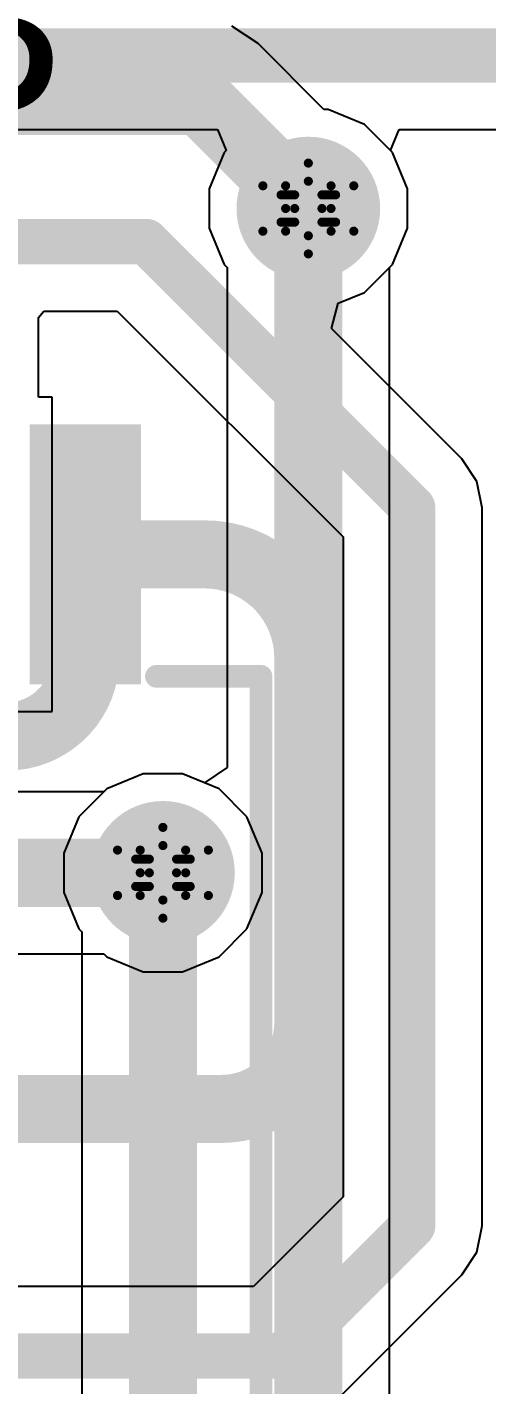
# Model space of a CAD drawing. Header units: inches. Extents: x -18 to 237, y -41 to 211.
# Drawn here: x 62.18 to 64.75, y 69.4 to 77 of the extents above; entities that cross this region are included whole.
import ezdxf

# ---------------------------------------------------------------- set-up
doc = ezdxf.new("R2010")
doc.units = ezdxf.units.IN
for name, color, linetype in [('Bottom Layer', 5, 'Continuous'), ('Bottom Solder', 6, 'Continuous'), ('Drill Drawing', 1, 'Continuous'), ('Top Layer', 1, 'Continuous'), ('Top Overlay', 2, 'Continuous'), ('Top Paste', 8, 'Continuous'), ('Top Solder', 216, 'Continuous'), ('Via Holes', 16, 'Continuous')]:
    doc.layers.add(name, color=color, linetype=linetype)
doc.styles.add('Arial', font='', dxfattribs={"height": 0.2})
doc.styles.get('Arial').set_extended_font_data('Arial')

# ---------------------------------------------------------------- blocks, each defined once
blk = doc.blocks.new('SSOP_28_208____25')
at = {"layer": 'Top Layer'}
blk.add_hatch(color=1, dxfattribs=at).paths.add_polyline_path([(2.775, -4.015), (4.025, -4.015), (4.025, -4.435), (2.775, -4.435)])
at = {"layer": 'Top Paste'}
blk.add_hatch(color=8, dxfattribs=at).paths.add_polyline_path([(2.775, -4.015), (4.025, -4.015), (4.025, -4.435), (2.775, -4.435)])
at = {"layer": 'Top Solder'}
blk.add_hatch(color=216, dxfattribs=at).paths.add_polyline_path([(2.6734, -3.9134), (4.1266, -3.9134), (4.1266, -4.5366), (2.6734, -4.5366)])
at = {"layer": 'Top Overlay'}
for points in [[(2.7178, -4.6228, 0.127, 0.127, 0), (2.7178, -5.207, 0.127, 0.127, 0)], [(-2.7178, -5.207, 0.127, 0.127, 0), (2.7178, -5.207, 0.127, 0.127, 0)]]:
    blk.add_lwpolyline(points, format="xyseb", dxfattribs=at)
for points in [[(2.686, -4.6228, 0.0635, 0.0635, 1), (2.7496, -4.6228, 0.0635, 0.0635, 1)], [(2.686, -5.207, 0.0635, 0.0635, 1), (2.7496, -5.207, 0.0635, 0.0635, 1)], [(2.686, -5.207, 0.0635, 0.0635, 1), (2.7496, -5.207, 0.0635, 0.0635, 1)]]:
    blk.add_lwpolyline(points, format="xyseb", close=True, dxfattribs=at)

msp = doc.modelspace()

# ---------------------------------------------------------------- hatches: boundary and pattern name
at = {"layer": 'Bottom Layer'}
h = msp.add_hatch(color=5, dxfattribs=at)
edge = h.paths.add_edge_path()
edge.add_arc((63.754, 75.9821), 0.3, 0, 360)
h = msp.add_hatch(color=5, dxfattribs=at)
edge = h.paths.add_edge_path()
edge.add_arc((62.9412, 72.266), 0.3, 0, 360)
at = {"layer": 'Bottom Solder'}
h = msp.add_hatch(color=6, dxfattribs=at)
edge = h.paths.add_edge_path()
edge.add_arc((63.754, 75.9821), 0.4016, 0, 360)
h = msp.add_hatch(color=6, dxfattribs=at)
edge = h.paths.add_edge_path()
edge.add_arc((62.9412, 72.266), 0.4016, 0, 360)
at = {"layer": 'Top Layer'}
h = msp.add_hatch(color=1, dxfattribs=at)
edge = h.paths.add_edge_path()
edge.add_arc((63.754, 75.9821), 0.3, 0, 360)
h = msp.add_hatch(color=1, dxfattribs=at)
edge = h.paths.add_edge_path()
edge.add_arc((62.9412, 72.266), 0.3, 0, 360)
at = {"layer": 'Top Solder'}
h = msp.add_hatch(color=216, dxfattribs=at)
edge = h.paths.add_edge_path()
edge.add_arc((63.754, 75.9821), 0.4016, 0, 360)
h = msp.add_hatch(color=216, dxfattribs=at)
edge = h.paths.add_edge_path()
edge.add_arc((62.9412, 72.266), 0.4016, 0, 360)
at = {"layer": 'Via Holes'}
h = msp.add_hatch(color=7, dxfattribs=at)
edge = h.paths.add_edge_path()
edge.add_arc((63.754, 75.9821), 0.15, 0, 360)
h = msp.add_hatch(color=7, dxfattribs=at)
edge = h.paths.add_edge_path()
edge.add_arc((62.9412, 72.266), 0.15, 0, 360)

# ---------------------------------------------------------------- linework, layer by layer
at = {"layer": 'Bottom Layer'}
for p, q in [((60.1741, 76.4236), (63.2461, 76.4236)), ((63.2461, 76.4236), (63.2948, 76.3063)), ((64.2133, 76.3063), (64.2619, 76.4236)), ((64.2619, 76.4236), (68.2602, 76.4236)), ((63.2843, 76.2959), (63.2, 76.0923)), ((63.2948, 76.3063), (63.2843, 76.2959)), ((64.2237, 76.2959), (64.2133, 76.3063)), ((64.308, 76.0923), (64.2237, 76.2959)), ((63.2, 76.0923), (63.2, 75.8719)), ((64.308, 75.8719), (64.308, 76.0923)), ((63.2, 75.8719), (63.2843, 75.6683)), ((64.2237, 75.6683), (64.308, 75.8719)), ((63.2843, 75.6683), (63.3008, 75.6518)), ((63.3008, 75.6518), (63.3008, 72.8542)), ((64.2072, 75.6518), (64.2237, 75.6683)), ((64.2072, 59.5661), (64.2072, 75.6518)), ((63.3008, 72.8542), (63.1738, 72.7693)), ((62.831, 72.82), (62.6274, 72.7357)), ((63.0514, 72.82), (62.831, 72.82)), ((63.1738, 72.7693), (63.0514, 72.82)), ((62.6274, 72.7357), (62.4715, 72.5798)), ((62.4715, 72.5798), (62.3872, 72.3762)), ((62.3872, 72.3762), (62.3872, 72.1558)), ((62.3872, 72.1558), (62.4715, 71.9522)), ((62.4715, 71.9522), (62.488, 71.9357)), ((62.488, 71.9357), (62.488, 58.7804))]:
    msp.add_line(p, q, dxfattribs=at)
for points in [[(57.658, 76.838, 0.3048, 0.3048, 0), (68.4318, 76.838, 0.3048, 0.3048, 0)], [(63.754, 59.2358, 0.381, 0.381, 0), (63.754, 75.9821, 0.381, 0.381, 0)], [(62.9412, 58.4501, 0.381, 0.381, 0), (62.9412, 72.266, 0.381, 0.381, 0)]]:
    msp.add_lwpolyline(points, format="xyseb", dxfattribs=at)
for points in [[(63.6588, 75.9821, 0.1905, 0.1905, 1), (63.8493, 75.9821, 0.1905, 0.1905, 1)], [(62.8459, 72.266, 0.1905, 0.1905, 1), (63.0364, 72.266, 0.1905, 0.1905, 1)]]:
    msp.add_lwpolyline(points, format="xyseb", close=True, dxfattribs=at)
at = {"layer": 'Drill Drawing'}
for points in [[(63.627, 76.1091, 0.0508, 0.0508, 0), (63.754, 76.2361, 0.0508, 0.0508, 0)], [(63.754, 76.2361, 0.0508, 0.0508, 0), (63.881, 76.1091, 0.0508, 0.0508, 0)], [(63.5, 76.1091, 0.0508, 0.0508, 0), (63.627, 75.9821, 0.0508, 0.0508, 0)], [(63.5, 76.1091, 0.0508, 0.0508, 0), (63.627, 76.1091, 0.0508, 0.0508, 0)], [(63.6778, 76.0583, 0.0508, 0.0508, 0), (63.754, 76.1345, 0.0508, 0.0508, 0)], [(63.754, 76.1345, 0.0508, 0.0508, 0), (63.8302, 76.0583, 0.0508, 0.0508, 0)], [(63.881, 76.1091, 0.0508, 0.0508, 0), (64.008, 76.1091, 0.0508, 0.0508, 0)], [(63.881, 75.9821, 0.0508, 0.0508, 0), (64.008, 76.1091, 0.0508, 0.0508, 0)], [(63.6016, 76.0583, 0.0508, 0.0508, 0), (63.6778, 75.9821, 0.0508, 0.0508, 0)], [(63.6016, 76.0583, 0.0508, 0.0508, 0), (63.6778, 76.0583, 0.0508, 0.0508, 0)], [(63.8302, 76.0583, 0.0508, 0.0508, 0), (63.9064, 76.0583, 0.0508, 0.0508, 0)], [(63.8302, 75.9821, 0.0508, 0.0508, 0), (63.9064, 76.0583, 0.0508, 0.0508, 0)], [(63.5, 75.8551, 0.0508, 0.0508, 0), (63.627, 75.9821, 0.0508, 0.0508, 0)], [(63.6016, 75.9059, 0.0508, 0.0508, 0), (63.6778, 75.9821, 0.0508, 0.0508, 0)], [(63.8302, 75.9821, 0.0508, 0.0508, 0), (63.9064, 75.9059, 0.0508, 0.0508, 0)], [(63.881, 75.9821, 0.0508, 0.0508, 0), (64.008, 75.8551, 0.0508, 0.0508, 0)], [(63.5, 75.8551, 0.0508, 0.0508, 0), (63.627, 75.8551, 0.0508, 0.0508, 0)], [(63.6016, 75.9059, 0.0508, 0.0508, 0), (63.6778, 75.9059, 0.0508, 0.0508, 0)], [(63.627, 75.8551, 0.0508, 0.0508, 0), (63.754, 75.7281, 0.0508, 0.0508, 0)], [(63.6778, 75.9059, 0.0508, 0.0508, 0), (63.754, 75.8297, 0.0508, 0.0508, 0)], [(63.754, 75.8297, 0.0508, 0.0508, 0), (63.8302, 75.9059, 0.0508, 0.0508, 0)], [(63.754, 75.7281, 0.0508, 0.0508, 0), (63.881, 75.8551, 0.0508, 0.0508, 0)], [(63.8302, 75.9059, 0.0508, 0.0508, 0), (63.9064, 75.9059, 0.0508, 0.0508, 0)], [(63.881, 75.8551, 0.0508, 0.0508, 0), (64.008, 75.8551, 0.0508, 0.0508, 0)], [(62.8142, 72.393, 0.0508, 0.0508, 0), (62.9412, 72.52, 0.0508, 0.0508, 0)], [(62.9412, 72.52, 0.0508, 0.0508, 0), (63.0682, 72.393, 0.0508, 0.0508, 0)], [(62.6872, 72.393, 0.0508, 0.0508, 0), (62.8142, 72.266, 0.0508, 0.0508, 0)], [(62.6872, 72.393, 0.0508, 0.0508, 0), (62.8142, 72.393, 0.0508, 0.0508, 0)], [(62.865, 72.3422, 0.0508, 0.0508, 0), (62.9412, 72.4184, 0.0508, 0.0508, 0)], [(62.9412, 72.4184, 0.0508, 0.0508, 0), (63.0174, 72.3422, 0.0508, 0.0508, 0)], [(63.0682, 72.393, 0.0508, 0.0508, 0), (63.1952, 72.393, 0.0508, 0.0508, 0)], [(63.0682, 72.266, 0.0508, 0.0508, 0), (63.1952, 72.393, 0.0508, 0.0508, 0)], [(62.7888, 72.3422, 0.0508, 0.0508, 0), (62.865, 72.266, 0.0508, 0.0508, 0)], [(62.7888, 72.3422, 0.0508, 0.0508, 0), (62.865, 72.3422, 0.0508, 0.0508, 0)], [(63.0174, 72.3422, 0.0508, 0.0508, 0), (63.0936, 72.3422, 0.0508, 0.0508, 0)], [(63.0174, 72.266, 0.0508, 0.0508, 0), (63.0936, 72.3422, 0.0508, 0.0508, 0)], [(62.6872, 72.139, 0.0508, 0.0508, 0), (62.8142, 72.266, 0.0508, 0.0508, 0)], [(62.7888, 72.1898, 0.0508, 0.0508, 0), (62.865, 72.266, 0.0508, 0.0508, 0)], [(63.0174, 72.266, 0.0508, 0.0508, 0), (63.0936, 72.1898, 0.0508, 0.0508, 0)], [(63.0682, 72.266, 0.0508, 0.0508, 0), (63.1952, 72.139, 0.0508, 0.0508, 0)], [(62.6872, 72.139, 0.0508, 0.0508, 0), (62.8142, 72.139, 0.0508, 0.0508, 0)], [(62.7888, 72.1898, 0.0508, 0.0508, 0), (62.865, 72.1898, 0.0508, 0.0508, 0)], [(62.8142, 72.139, 0.0508, 0.0508, 0), (62.9412, 72.012, 0.0508, 0.0508, 0)], [(62.865, 72.1898, 0.0508, 0.0508, 0), (62.9412, 72.1136, 0.0508, 0.0508, 0)], [(62.9412, 72.1136, 0.0508, 0.0508, 0), (63.0174, 72.1898, 0.0508, 0.0508, 0)], [(62.9412, 72.012, 0.0508, 0.0508, 0), (63.0682, 72.139, 0.0508, 0.0508, 0)], [(63.0174, 72.1898, 0.0508, 0.0508, 0), (63.0936, 72.1898, 0.0508, 0.0508, 0)], [(63.0682, 72.139, 0.0508, 0.0508, 0), (63.1952, 72.139, 0.0508, 0.0508, 0)]]:
    msp.add_lwpolyline(points, format="xyseb", dxfattribs=at)
for points in [[(63.7413, 76.2361, 0.0254, 0.0254, 1), (63.7667, 76.2361, 0.0254, 0.0254, 1)], [(63.7413, 76.2361, 0.0254, 0.0254, 1), (63.7667, 76.2361, 0.0254, 0.0254, 1)], [(63.4873, 76.1091, 0.0254, 0.0254, 1), (63.5127, 76.1091, 0.0254, 0.0254, 1)], [(63.4873, 76.1091, 0.0254, 0.0254, 1), (63.5127, 76.1091, 0.0254, 0.0254, 1)], [(63.6143, 76.1091, 0.0254, 0.0254, 1), (63.6397, 76.1091, 0.0254, 0.0254, 1)], [(63.6143, 76.1091, 0.0254, 0.0254, 1), (63.6397, 76.1091, 0.0254, 0.0254, 1)], [(63.7413, 76.1345, 0.0254, 0.0254, 1), (63.7667, 76.1345, 0.0254, 0.0254, 1)], [(63.7413, 76.1345, 0.0254, 0.0254, 1), (63.7667, 76.1345, 0.0254, 0.0254, 1)], [(63.8683, 76.1091, 0.0254, 0.0254, 1), (63.8937, 76.1091, 0.0254, 0.0254, 1)], [(63.8683, 76.1091, 0.0254, 0.0254, 1), (63.8937, 76.1091, 0.0254, 0.0254, 1)], [(63.9953, 76.1091, 0.0254, 0.0254, 1), (64.0207, 76.1091, 0.0254, 0.0254, 1)], [(63.9953, 76.1091, 0.0254, 0.0254, 1), (64.0207, 76.1091, 0.0254, 0.0254, 1)], [(63.5889, 76.0583, 0.0254, 0.0254, 1), (63.6143, 76.0583, 0.0254, 0.0254, 1)], [(63.5889, 76.0583, 0.0254, 0.0254, 1), (63.6143, 76.0583, 0.0254, 0.0254, 1)], [(63.6651, 76.0583, 0.0254, 0.0254, 1), (63.6905, 76.0583, 0.0254, 0.0254, 1)], [(63.6651, 76.0583, 0.0254, 0.0254, 1), (63.6905, 76.0583, 0.0254, 0.0254, 1)], [(63.8175, 76.0583, 0.0254, 0.0254, 1), (63.8429, 76.0583, 0.0254, 0.0254, 1)], [(63.8175, 76.0583, 0.0254, 0.0254, 1), (63.8429, 76.0583, 0.0254, 0.0254, 1)], [(63.8937, 76.0583, 0.0254, 0.0254, 1), (63.9191, 76.0583, 0.0254, 0.0254, 1)], [(63.8937, 76.0583, 0.0254, 0.0254, 1), (63.9191, 76.0583, 0.0254, 0.0254, 1)], [(63.6143, 75.9821, 0.0254, 0.0254, 1), (63.6397, 75.9821, 0.0254, 0.0254, 1)], [(63.6143, 75.9821, 0.0254, 0.0254, 1), (63.6397, 75.9821, 0.0254, 0.0254, 1)], [(63.6651, 75.9821, 0.0254, 0.0254, 1), (63.6905, 75.9821, 0.0254, 0.0254, 1)], [(63.6651, 75.9821, 0.0254, 0.0254, 1), (63.6905, 75.9821, 0.0254, 0.0254, 1)], [(63.8175, 75.9821, 0.0254, 0.0254, 1), (63.8429, 75.9821, 0.0254, 0.0254, 1)], [(63.8175, 75.9821, 0.0254, 0.0254, 1), (63.8429, 75.9821, 0.0254, 0.0254, 1)], [(63.8683, 75.9821, 0.0254, 0.0254, 1), (63.8937, 75.9821, 0.0254, 0.0254, 1)], [(63.8683, 75.9821, 0.0254, 0.0254, 1), (63.8937, 75.9821, 0.0254, 0.0254, 1)], [(63.4873, 75.8551, 0.0254, 0.0254, 1), (63.5127, 75.8551, 0.0254, 0.0254, 1)], [(63.4873, 75.8551, 0.0254, 0.0254, 1), (63.5127, 75.8551, 0.0254, 0.0254, 1)], [(63.5889, 75.9059, 0.0254, 0.0254, 1), (63.6143, 75.9059, 0.0254, 0.0254, 1)], [(63.5889, 75.9059, 0.0254, 0.0254, 1), (63.6143, 75.9059, 0.0254, 0.0254, 1)], [(63.6143, 75.8551, 0.0254, 0.0254, 1), (63.6397, 75.8551, 0.0254, 0.0254, 1)], [(63.6143, 75.8551, 0.0254, 0.0254, 1), (63.6397, 75.8551, 0.0254, 0.0254, 1)], [(63.6651, 75.9059, 0.0254, 0.0254, 1), (63.6905, 75.9059, 0.0254, 0.0254, 1)], [(63.6651, 75.9059, 0.0254, 0.0254, 1), (63.6905, 75.9059, 0.0254, 0.0254, 1)], [(63.8175, 75.9059, 0.0254, 0.0254, 1), (63.8429, 75.9059, 0.0254, 0.0254, 1)], [(63.8175, 75.9059, 0.0254, 0.0254, 1), (63.8429, 75.9059, 0.0254, 0.0254, 1)], [(63.8683, 75.8551, 0.0254, 0.0254, 1), (63.8937, 75.8551, 0.0254, 0.0254, 1)], [(63.8683, 75.8551, 0.0254, 0.0254, 1), (63.8937, 75.8551, 0.0254, 0.0254, 1)], [(63.8937, 75.9059, 0.0254, 0.0254, 1), (63.9191, 75.9059, 0.0254, 0.0254, 1)], [(63.8937, 75.9059, 0.0254, 0.0254, 1), (63.9191, 75.9059, 0.0254, 0.0254, 1)], [(63.9953, 75.8551, 0.0254, 0.0254, 1), (64.0207, 75.8551, 0.0254, 0.0254, 1)], [(63.9953, 75.8551, 0.0254, 0.0254, 1), (64.0207, 75.8551, 0.0254, 0.0254, 1)], [(63.7413, 75.8297, 0.0254, 0.0254, 1), (63.7667, 75.8297, 0.0254, 0.0254, 1)], [(63.7413, 75.8297, 0.0254, 0.0254, 1), (63.7667, 75.8297, 0.0254, 0.0254, 1)], [(63.7413, 75.7281, 0.0254, 0.0254, 1), (63.7667, 75.7281, 0.0254, 0.0254, 1)], [(63.7413, 75.7281, 0.0254, 0.0254, 1), (63.7667, 75.7281, 0.0254, 0.0254, 1)], [(62.9285, 72.52, 0.0254, 0.0254, 1), (62.9539, 72.52, 0.0254, 0.0254, 1)], [(62.9285, 72.52, 0.0254, 0.0254, 1), (62.9539, 72.52, 0.0254, 0.0254, 1)], [(62.6745, 72.393, 0.0254, 0.0254, 1), (62.6999, 72.393, 0.0254, 0.0254, 1)], [(62.6745, 72.393, 0.0254, 0.0254, 1), (62.6999, 72.393, 0.0254, 0.0254, 1)], [(62.8015, 72.393, 0.0254, 0.0254, 1), (62.8269, 72.393, 0.0254, 0.0254, 1)], [(62.8015, 72.393, 0.0254, 0.0254, 1), (62.8269, 72.393, 0.0254, 0.0254, 1)], [(62.9285, 72.4184, 0.0254, 0.0254, 1), (62.9539, 72.4184, 0.0254, 0.0254, 1)], [(62.9285, 72.4184, 0.0254, 0.0254, 1), (62.9539, 72.4184, 0.0254, 0.0254, 1)], [(63.0555, 72.393, 0.0254, 0.0254, 1), (63.0809, 72.393, 0.0254, 0.0254, 1)], [(63.0555, 72.393, 0.0254, 0.0254, 1), (63.0809, 72.393, 0.0254, 0.0254, 1)], [(63.1825, 72.393, 0.0254, 0.0254, 1), (63.2079, 72.393, 0.0254, 0.0254, 1)], [(63.1825, 72.393, 0.0254, 0.0254, 1), (63.2079, 72.393, 0.0254, 0.0254, 1)], [(62.7761, 72.3422, 0.0254, 0.0254, 1), (62.8015, 72.3422, 0.0254, 0.0254, 1)], [(62.7761, 72.3422, 0.0254, 0.0254, 1), (62.8015, 72.3422, 0.0254, 0.0254, 1)], [(62.8523, 72.3422, 0.0254, 0.0254, 1), (62.8777, 72.3422, 0.0254, 0.0254, 1)], [(62.8523, 72.3422, 0.0254, 0.0254, 1), (62.8777, 72.3422, 0.0254, 0.0254, 1)], [(63.0047, 72.3422, 0.0254, 0.0254, 1), (63.0301, 72.3422, 0.0254, 0.0254, 1)], [(63.0047, 72.3422, 0.0254, 0.0254, 1), (63.0301, 72.3422, 0.0254, 0.0254, 1)], [(63.0809, 72.3422, 0.0254, 0.0254, 1), (63.1063, 72.3422, 0.0254, 0.0254, 1)], [(63.0809, 72.3422, 0.0254, 0.0254, 1), (63.1063, 72.3422, 0.0254, 0.0254, 1)], [(62.8015, 72.266, 0.0254, 0.0254, 1), (62.8269, 72.266, 0.0254, 0.0254, 1)], [(62.8015, 72.266, 0.0254, 0.0254, 1), (62.8269, 72.266, 0.0254, 0.0254, 1)], [(62.8523, 72.266, 0.0254, 0.0254, 1), (62.8777, 72.266, 0.0254, 0.0254, 1)], [(62.8523, 72.266, 0.0254, 0.0254, 1), (62.8777, 72.266, 0.0254, 0.0254, 1)], [(63.0047, 72.266, 0.0254, 0.0254, 1), (63.0301, 72.266, 0.0254, 0.0254, 1)], [(63.0047, 72.266, 0.0254, 0.0254, 1), (63.0301, 72.266, 0.0254, 0.0254, 1)], [(63.0555, 72.266, 0.0254, 0.0254, 1), (63.0809, 72.266, 0.0254, 0.0254, 1)], [(63.0555, 72.266, 0.0254, 0.0254, 1), (63.0809, 72.266, 0.0254, 0.0254, 1)], [(62.6745, 72.139, 0.0254, 0.0254, 1), (62.6999, 72.139, 0.0254, 0.0254, 1)], [(62.6745, 72.139, 0.0254, 0.0254, 1), (62.6999, 72.139, 0.0254, 0.0254, 1)], [(62.7761, 72.1898, 0.0254, 0.0254, 1), (62.8015, 72.1898, 0.0254, 0.0254, 1)], [(62.7761, 72.1898, 0.0254, 0.0254, 1), (62.8015, 72.1898, 0.0254, 0.0254, 1)], [(62.8015, 72.139, 0.0254, 0.0254, 1), (62.8269, 72.139, 0.0254, 0.0254, 1)], [(62.8015, 72.139, 0.0254, 0.0254, 1), (62.8269, 72.139, 0.0254, 0.0254, 1)], [(62.8523, 72.1898, 0.0254, 0.0254, 1), (62.8777, 72.1898, 0.0254, 0.0254, 1)], [(62.8523, 72.1898, 0.0254, 0.0254, 1), (62.8777, 72.1898, 0.0254, 0.0254, 1)], [(63.0047, 72.1898, 0.0254, 0.0254, 1), (63.0301, 72.1898, 0.0254, 0.0254, 1)], [(63.0047, 72.1898, 0.0254, 0.0254, 1), (63.0301, 72.1898, 0.0254, 0.0254, 1)], [(63.0555, 72.139, 0.0254, 0.0254, 1), (63.0809, 72.139, 0.0254, 0.0254, 1)], [(63.0555, 72.139, 0.0254, 0.0254, 1), (63.0809, 72.139, 0.0254, 0.0254, 1)], [(63.0809, 72.1898, 0.0254, 0.0254, 1), (63.1063, 72.1898, 0.0254, 0.0254, 1)], [(63.0809, 72.1898, 0.0254, 0.0254, 1), (63.1063, 72.1898, 0.0254, 0.0254, 1)], [(63.1825, 72.139, 0.0254, 0.0254, 1), (63.2079, 72.139, 0.0254, 0.0254, 1)], [(63.1825, 72.139, 0.0254, 0.0254, 1), (63.2079, 72.139, 0.0254, 0.0254, 1)], [(62.9285, 72.1136, 0.0254, 0.0254, 1), (62.9539, 72.1136, 0.0254, 0.0254, 1)], [(62.9285, 72.1136, 0.0254, 0.0254, 1), (62.9539, 72.1136, 0.0254, 0.0254, 1)], [(62.9285, 72.012, 0.0254, 0.0254, 1), (62.9539, 72.012, 0.0254, 0.0254, 1)], [(62.9285, 72.012, 0.0254, 0.0254, 1), (62.9539, 72.012, 0.0254, 0.0254, 1)]]:
    msp.add_lwpolyline(points, format="xyseb", close=True, dxfattribs=at)
at = {"layer": 'Top Layer'}
for p, q in [((63.4726, 76.9045), (63.3255, 77.0027)), ((63.8409, 76.5361), (63.4726, 76.9045)), ((63.8642, 76.5361), (63.8409, 76.5361)), ((64.0678, 76.4517), (63.8642, 76.5361)), ((64.2237, 76.2959), (64.0678, 76.4517)), ((64.308, 76.0923), (64.2237, 76.2959)), ((64.308, 75.8719), (64.308, 76.0923)), ((64.2237, 75.6683), (64.308, 75.8719)), ((64.0678, 75.5124), (64.2237, 75.6683)), ((63.9213, 75.4517), (64.0678, 75.5124)), ((63.8827, 75.3108), (63.9213, 75.4517)), ((62.2457, 75.3721), (62.2757, 75.4086)), ((62.2457, 74.9263), (62.2457, 75.3721)), ((62.2757, 75.4086), (62.6861, 75.4086)), ((62.6861, 75.4086), (63.9487, 74.146)), ((64.6119, 74.5816), (63.8827, 75.3108)), ((62.3212, 74.9263), (62.2457, 74.9263)), ((62.3212, 73.1683), (62.3212, 74.9263)), ((64.6961, 74.4556), (64.6119, 74.5816)), ((64.7256, 74.3069), (64.6961, 74.4556)), ((64.7256, 70.2919), (64.7256, 74.3069)), ((63.9487, 74.146), (63.9487, 70.4528)), ((61.3932, 73.1683), (62.3212, 73.1683)), ((62.831, 72.82), (62.6274, 72.7357)), ((63.0514, 72.82), (62.831, 72.82)), ((63.255, 72.7357), (63.0514, 72.82)), ((62.6109, 72.7192), (59.1932, 72.7192)), ((62.6274, 72.7357), (62.6109, 72.7192)), ((63.4109, 72.5798), (63.255, 72.7357)), ((63.4952, 72.3762), (63.4109, 72.5798)), ((63.4952, 72.1558), (63.4952, 72.3762)), ((63.4109, 71.9522), (63.4952, 72.1558)), ((63.255, 71.7963), (63.4109, 71.9522)), ((57.7472, 71.8128), (62.6109, 71.8128)), ((62.6109, 71.8128), (62.6274, 71.7963)), ((62.6274, 71.7963), (62.831, 71.712)), ((63.0514, 71.712), (63.255, 71.7963)), ((62.831, 71.712), (63.0514, 71.712)), ((63.9487, 70.4528), (63.4475, 69.9516)), ((64.6961, 70.1433), (64.7256, 70.2919)), ((64.6119, 70.0172), (64.6961, 70.1433)), ((63.4475, 69.9516), (50.2461, 69.9516)), ((63.8831, 69.2885), (64.6119, 70.0172))]:
    msp.add_line(p, q, dxfattribs=at)
for points in [[(57.0972, 76.584, 0.381, 0.381, 0), (63.1521, 76.584, 0.381, 0.381, 0)], [(63.1521, 76.584, 0.381, 0.381, 0), (63.754, 75.9821, 0.381, 0.381, 0)], [(61.4822, 75.7971, 0.254, 0.254, 0), (62.847, 75.7971, 0.254, 0.254, 0)], [(62.847, 75.7971, 0.254, 0.254, 0), (64.3372, 74.3069, 0.254, 0.254, 0)], [(64.3372, 70.2919, 0.254, 0.254, 0), (64.3372, 74.3069, 0.254, 0.254, 0)], [(62.5072, 74.0473, 0.381, 0.381, 0), (63.1747, 74.0473, 0.381, 0.381, 0)], [(62.5072, 73.468, 0.381, 0.381, 0), (62.5072, 74.0473, 0.381, 0.381, 0)], [(63.1747, 74.0473, 0.381, 0.381, -0.414214), (63.754, 73.468, 0.381, 0.381, 0)], [(62.5072, 73.468, 0.381, 0.381, -0.414214), (62.0672, 73.028, 0.381, 0.381, 0)], [(63.754, 71.4278, 0.381, 0.381, 0), (63.754, 73.468, 0.381, 0.381, 0)], [(61.6015, 73.028, 0.381, 0.381, 0), (62.0672, 73.028, 0.381, 0.381, 0)], [(57.7472, 72.266, 0.381, 0.381, 0), (62.9412, 72.266, 0.381, 0.381, 0)], [(63.754, 71.4278, 0.381, 0.381, -0.414214), (63.2714, 70.9452, 0.381, 0.381, 0)], [(48.514, 70.9452, 0.381, 0.381, 0), (63.2714, 70.9452, 0.381, 0.381, 0)], [(63.6084, 69.5632, 0.254, 0.254, 0), (64.3372, 70.2919, 0.254, 0.254, 0)], [(50.2461, 69.5632, 0.254, 0.254, 0), (63.6084, 69.5632, 0.254, 0.254, 0)]]:
    msp.add_lwpolyline(points, format="xyseb", dxfattribs=at)
for points in [[(63.0568, 76.584, 0.1905, 0.1905, 1), (63.2473, 76.584, 0.1905, 0.1905, 1)], [(63.0568, 76.584, 0.1905, 0.1905, 1), (63.2473, 76.584, 0.1905, 0.1905, 1)], [(63.6588, 75.9821, 0.1905, 0.1905, 1), (63.8493, 75.9821, 0.1905, 0.1905, 1)], [(62.7835, 75.7971, 0.127, 0.127, 1), (62.9105, 75.7971, 0.127, 0.127, 1)], [(62.7835, 75.7971, 0.127, 0.127, 1), (62.9105, 75.7971, 0.127, 0.127, 1)], [(64.2737, 74.3069, 0.127, 0.127, 1), (64.4007, 74.3069, 0.127, 0.127, 1)], [(64.2737, 74.3069, 0.127, 0.127, 1), (64.4007, 74.3069, 0.127, 0.127, 1)], [(62.412, 74.0473, 0.1905, 0.1905, 1), (62.6025, 74.0473, 0.1905, 0.1905, 1)], [(62.412, 74.0473, 0.1905, 0.1905, 1), (62.6025, 74.0473, 0.1905, 0.1905, 1)], [(63.0795, 74.0473, 0.1905, 0.1905, 1), (63.27, 74.0473, 0.1905, 0.1905, 1)], [(63.0795, 74.0473, 0.1905, 0.1905, 1), (63.27, 74.0473, 0.1905, 0.1905, 1)], [(62.412, 73.468, 0.1905, 0.1905, 1), (62.6025, 73.468, 0.1905, 0.1905, 1)], [(62.412, 73.468, 0.1905, 0.1905, 1), (62.6025, 73.468, 0.1905, 0.1905, 1)], [(63.6588, 73.468, 0.1905, 0.1905, 1), (63.8493, 73.468, 0.1905, 0.1905, 1)], [(63.6588, 73.468, 0.1905, 0.1905, 1), (63.8493, 73.468, 0.1905, 0.1905, 1)], [(61.972, 73.028, 0.1905, 0.1905, 1), (62.1625, 73.028, 0.1905, 0.1905, 1)], [(61.972, 73.028, 0.1905, 0.1905, 1), (62.1625, 73.028, 0.1905, 0.1905, 1)], [(62.8459, 72.266, 0.1905, 0.1905, 1), (63.0364, 72.266, 0.1905, 0.1905, 1)], [(63.6588, 71.4278, 0.1905, 0.1905, 1), (63.8493, 71.4278, 0.1905, 0.1905, 1)], [(63.6588, 71.4278, 0.1905, 0.1905, 1), (63.8493, 71.4278, 0.1905, 0.1905, 1)], [(63.1762, 70.9452, 0.1905, 0.1905, 1), (63.3667, 70.9452, 0.1905, 0.1905, 1)], [(63.1762, 70.9452, 0.1905, 0.1905, 1), (63.3667, 70.9452, 0.1905, 0.1905, 1)], [(64.2737, 70.2919, 0.127, 0.127, 1), (64.4007, 70.2919, 0.127, 0.127, 1)], [(64.2737, 70.2919, 0.127, 0.127, 1), (64.4007, 70.2919, 0.127, 0.127, 1)], [(63.5449, 69.5632, 0.127, 0.127, 1), (63.6719, 69.5632, 0.127, 0.127, 1)], [(63.5449, 69.5632, 0.127, 0.127, 1), (63.6719, 69.5632, 0.127, 0.127, 1)]]:
    msp.add_lwpolyline(points, format="xyseb", close=True, dxfattribs=at)

# ---------------------------------------------------------------- block references
at = {"rotation": 90}
msp.add_blockref('SSOP_28_208____25', (58.2822, 70.6473), dxfattribs=at)

# ---------------------------------------------------------------- texts
at = {"layer": 'Top Overlay', "style": 'Arial'}
msp.add_text('R43', height=1.016, dxfattribs=at).set_placement((59.7836, 76.5334))

doc.saveas('drawing.dxf')
